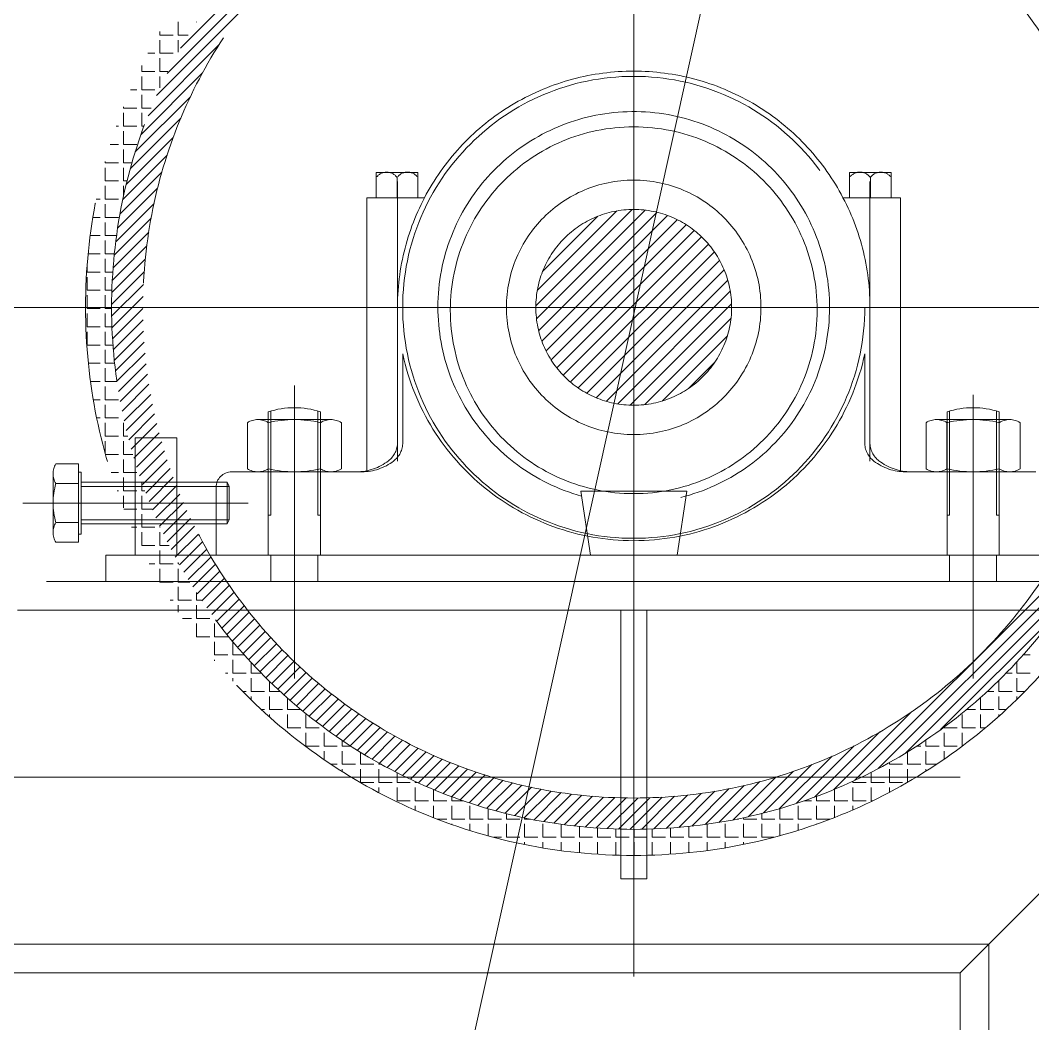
# Model space of a CAD drawing. Header units: inches. Extents: x 0 to 157513, y -28488 to 35640.
# Drawn here: x 10965.3 to 11353.1, y 19163.4 to 19547.9 of the extents above; entities that cross this region are included whole.
import ezdxf

# ---------------------------------------------------------------- set-up
doc = ezdxf.new("R2010")
doc.units = ezdxf.units.IN
doc.header["$LTSCALE"] = 400
doc.header["$MEASUREMENT"] = 0
doc.linetypes.add('PHANTOM', pattern=[2.5, 1.25, -0.25, 0.25, -0.25, 0.25, -0.25])
doc.layers.add('BF', color=8, linetype='PHANTOM')
doc.layers.add('BF STR', color=8, linetype='PHANTOM', lineweight=5)

# ---------------------------------------------------------------- blocks, each defined once
blk = doc.blocks.new('611bf4 strgaele')
at = {"layer": 'BF STR'}
for p, q in [((-268725.82, 33099.71, 10324.78), (-268572.18, 33792.7, -11065.83)), ((-268650.44, 33685.74, -169.38), (-268650.44, 33170.41, -169.38)), ((-268829.22, 33531.8, -169.38), (-268740.1, 33620.91, -169.38)), ((-268824.03, 33541.48, -169.38), (-268749.79, 33615.72, -169.38)), ((-268833.24, 33523.29, -169.38), (-268798.39, 33558.14, -169.38)), ((-268824.94, 33546.45, -169.38), (-268824.94, 33551.53, -169.38)), ((-268817.95, 33551.41, -169.38), (-268817.95, 33551.53, -169.38)), ((-268650.44, 33334.1, -169.38), (-268650.44, 33549.07, -169.38)), ((-268831.92, 33546.45, -169.38), (-268831.92, 33547.8, -169.38)), ((-268831.92, 33546.45, -169.38), (-268826.84, 33546.45, -169.38)), ((-268824.94, 33546.45, -169.38), (-268821.09, 33546.45, -169.38)), ((-268836.48, 33515.56, -169.38), (-268809.2, 33542.84, -169.38)), ((-268831.92, 33539.47, -169.38), (-268831.92, 33544.55, -169.38)), ((-268824.94, 33539.87, -169.38), (-268824.94, 33544.55, -169.38)), ((-268836.53, 33539.47, -169.38), (-268833.83, 33539.47, -169.38)), ((-268831.92, 33539.47, -169.38), (-268826.84, 33539.47, -169.38)), ((-268831.92, 33532.48, -169.38), (-268831.92, 33537.56, -169.38)), ((-268838.91, 33532.48, -169.38), (-268838.91, 33534.77, -169.38)), ((-268839.15, 33508.4, -169.38), (-268815.61, 33531.94, -169.38)), ((-268838.91, 33532.48, -169.38), (-268833.83, 33532.48, -169.38)), ((-268838.91, 33525.5, -169.38), (-268838.91, 33530.58, -169.38)), ((-268831.92, 33532.48, -169.38), (-268828.88, 33532.48, -169.38)), ((-268831.92, 33526.19, -169.38), (-268831.92, 33530.58, -169.38)), ((-268843.19, 33525.5, -169.38), (-268840.81, 33525.5, -169.38)), ((-268838.91, 33525.5, -169.38), (-268833.83, 33525.5, -169.38)), ((-268841.37, 33501.68, -169.38), (-268820.26, 33522.79, -169.38)), ((-268838.91, 33518.51, -169.38), (-268838.91, 33523.59, -169.38)), ((-268845.89, 33518.51, -169.38), (-268845.89, 33518.94, -169.38)), ((-268845.89, 33518.51, -169.38), (-268840.81, 33518.51, -169.38)), ((-268838.91, 33518.51, -169.38), (-268835.29, 33518.51, -169.38)), ((-268845.89, 33511.53, -169.38), (-268845.89, 33516.61, -169.38)), ((-268843.24, 33495.32, -169.38), (-268823.88, 33514.68, -169.38)), ((-268838.91, 33511.53, -169.38), (-268838.91, 33516.61, -169.38)), ((-268848.65, 33511.53, -169.38), (-268847.8, 33511.53, -169.38)), ((-268845.89, 33511.53, -169.38), (-268840.81, 33511.53, -169.38)), ((-268838.91, 33511.53, -169.38), (-268838.02, 33511.53, -169.38)), ((-268845.89, 33504.54, -169.38), (-268845.89, 33509.62, -169.38)), ((-268844.81, 33489.26, -169.38), (-268826.8, 33507.28, -169.38)), ((-268838.91, 33509.08, -169.38), (-268838.91, 33509.62, -169.38)), ((-268850.96, 33504.54, -169.38), (-268847.8, 33504.54, -169.38)), ((-268845.89, 33504.54, -169.38), (-268840.81, 33504.54, -169.38)), ((-268845.89, 33497.56, -169.38), (-268845.89, 33502.64, -169.38)), ((-268846.13, 33483.46, -169.38), (-268829.19, 33500.4, -169.38)), ((-268852.88, 33497.56, -169.38), (-268852.88, 33497.99, -169.38)), ((-268852.88, 33497.56, -169.38), (-268847.8, 33497.56, -169.38)), ((-268852.88, 33490.57, -169.38), (-268852.88, 33495.65, -169.38)), ((-268845.89, 33497.56, -169.38), (-268842.61, 33497.56, -169.38)), ((-268845.89, 33490.57, -169.38), (-268845.89, 33495.65, -169.38)), ((-268852.88, 33490.57, -169.38), (-268847.8, 33490.57, -169.38)), ((-268847.23, 33477.87, -169.38), (-268831.17, 33493.93, -169.38)), ((-268845.89, 33490.57, -169.38), (-268844.49, 33490.57, -169.38)), ((-268749.1, 33493.85, -169.38), (-268749.1, 33484.05, -169.38)), ((-268749.1, 33493.85, -169.38), (-268741.1, 33493.85, -169.38)), ((-268733.1, 33493.86, -169.38), (-268741.1, 33493.85, -169.38)), ((-268741.1, 33491.85, -169.38), (-268741.09, 33484.05, -169.38)), ((-268740.94, 33383.23, -169.38), (-268740.94, 33490.34, -169.38)), ((-268733.1, 33493.86, -169.38), (-268733.1, 33484.05, -169.38)), ((-268567.79, 33493.86, -169.38), (-268567.79, 33484.05, -169.38)), ((-268567.79, 33493.86, -169.38), (-268559.79, 33493.85, -169.38)), ((-268559.94, 33383.23, -169.38), (-268559.94, 33490.34, -169.38)), ((-268559.79, 33491.85, -169.38), (-268559.8, 33484.05, -169.38)), ((-268551.79, 33493.85, -169.38), (-268559.79, 33493.85, -169.38)), ((-268551.79, 33493.85, -169.38), (-268551.79, 33484.05, -169.38)), ((-268852.88, 33483.59, -169.38), (-268852.88, 33488.67, -169.38)), ((-268848.13, 33472.48, -169.38), (-268832.82, 33487.79, -169.38)), ((-268845.89, 33484.55, -169.38), (-268845.89, 33488.67, -169.38)), ((-268856.31, 33483.59, -169.38), (-268854.78, 33483.59, -169.38)), ((-268852.88, 33483.59, -169.38), (-268847.8, 33483.59, -169.38)), ((-268752.65, 33484.05, -169.38), (-268730.81, 33484.05, -169.38)), ((-268752.65, 33484.05, -169.38), (-268752.65, 33379.23, -169.38)), ((-268548.24, 33484.05, -169.38), (-268570.08, 33484.05, -169.38)), ((-268548.24, 33484.05, -169.38), (-268548.24, 33379.23, -169.38)), ((-268852.88, 33476.6, -169.38), (-268852.88, 33481.68, -169.38)), ((-268848.86, 33467.26, -169.38), (-268834.18, 33481.93, -169.38)), ((-268687.94, 33442.73, -169.38), (-268651.04, 33479.63, -169.38)), ((-268687.68, 33437.69, -169.38), (-268646, 33479.37, -169.38)), ((-268687.39, 33448.59, -169.38), (-268656.9, 33479.08, -169.38)), ((-268857.6, 33476.6, -169.38), (-268854.78, 33476.6, -169.38)), ((-268852.88, 33476.6, -169.38), (-268847.8, 33476.6, -169.38)), ((-268849.44, 33462.19, -169.38), (-268835.31, 33476.31, -169.38)), ((-268686.86, 33433.2, -169.38), (-268641.51, 33478.56, -169.38)), ((-268685.62, 33429.14, -169.38), (-268637.45, 33477.31, -169.38)), ((-268685.29, 33455.98, -169.38), (-268664.29, 33476.99, -169.38)), ((-268684.02, 33425.44, -169.38), (-268633.74, 33475.71, -169.38)), ((-268852.88, 33469.62, -169.38), (-268852.88, 33474.7, -169.38)), ((-268849.87, 33457.26, -169.38), (-268836.23, 33470.91, -169.38)), ((-268682.11, 33422.05, -169.38), (-268630.35, 33473.8, -169.38)), ((-268679.91, 33418.94, -169.38), (-268627.25, 33471.6, -169.38)), ((-268858.64, 33469.62, -169.38), (-268854.78, 33469.62, -169.38)), ((-268852.88, 33469.62, -169.38), (-268848.55, 33469.62, -169.38)), ((-268852.88, 33462.63, -169.38), (-268852.88, 33467.71, -169.38)), ((-268677.44, 33416.11, -169.38), (-268624.42, 33469.13, -169.38)), ((-268850.18, 33452.47, -169.38), (-268836.96, 33465.68, -169.38)), ((-268674.7, 33413.54, -169.38), (-268621.85, 33466.4, -169.38)), ((-268671.7, 33411.24, -169.38), (-268619.55, 33463.39, -169.38)), ((-268859.44, 33462.63, -169.38), (-268854.78, 33462.63, -169.38)), ((-268852.88, 33462.63, -169.38), (-268849.39, 33462.63, -169.38)), ((-268852.88, 33455.65, -169.38), (-268852.88, 33460.73, -169.38)), ((-268850.36, 33447.79, -169.38), (-268837.53, 33460.62, -169.38)), ((-268668.41, 33409.22, -169.38), (-268617.53, 33460.11, -169.38)), ((-268859.86, 33455.65, -169.38), (-268859.86, 33457.73, -169.38)), ((-268859.86, 33455.65, -169.38), (-268854.78, 33455.65, -169.38)), ((-268852.88, 33455.65, -169.38), (-268849.99, 33455.65, -169.38)), ((-268850.44, 33443.22, -169.38), (-268837.95, 33455.71, -169.38)), ((-268664.83, 33407.51, -169.38), (-268615.81, 33456.52, -169.38)), ((-268859.86, 33448.66, -169.38), (-268859.86, 33453.74, -169.38)), ((-268852.88, 33448.66, -169.38), (-268852.88, 33453.74, -169.38)), ((-268660.91, 33406.13, -169.38), (-268614.43, 33452.6, -169.38)), ((-268859.86, 33448.66, -169.38), (-268854.78, 33448.66, -169.38)), ((-268852.88, 33448.66, -169.38), (-268850.34, 33448.66, -169.38)), ((-268850.42, 33438.76, -169.38), (-268838.24, 33450.94, -169.38)), ((-268656.59, 33405.14, -169.38), (-268613.45, 33448.28, -169.38)), ((-268859.86, 33441.68, -169.38), (-268859.86, 33446.76, -169.38)), ((-268852.88, 33441.68, -169.38), (-268852.88, 33446.76, -169.38)), ((-268850.29, 33434.39, -169.38), (-268838.4, 33446.29, -169.38)), ((-268395.25, 33442.14, -169.38), (-268920.75, 33442.14, -169.38)), ((-268859.86, 33441.68, -169.38), (-268854.78, 33441.68, -169.38)), ((-268852.88, 33441.68, -169.38), (-268850.44, 33441.68, -169.38)), ((-268850.08, 33430.11, -169.38), (-268838.44, 33441.75, -169.38)), ((-268780.92, 33442.14, -169.38), (-268519.97, 33442.14, -169.38)), ((-268651.76, 33404.66, -169.38), (-268612.97, 33443.46, -169.38)), ((-268859.86, 33434.69, -169.38), (-268859.86, 33439.77, -169.38)), ((-268852.88, 33434.69, -169.38), (-268852.88, 33439.77, -169.38)), ((-268849.79, 33425.92, -169.38), (-268838.38, 33437.32, -169.38)), ((-268646.25, 33404.87, -169.38), (-268613.18, 33437.94, -169.38)), ((-268859.86, 33434.69, -169.38), (-268854.78, 33434.69, -169.38)), ((-268859.86, 33427.71, -169.38), (-268859.86, 33432.79, -169.38)), ((-268852.88, 33434.69, -169.38), (-268850.31, 33434.69, -169.38)), ((-268852.88, 33427.71, -169.38), (-268852.88, 33432.79, -169.38)), ((-268849.41, 33421.81, -169.38), (-268838.22, 33432.99, -169.38)), ((-268848.95, 33417.77, -169.38), (-268837.97, 33428.76, -169.38)), ((-268639.57, 33406.25, -169.38), (-268614.56, 33431.26, -169.38)), ((-268859.86, 33427.71, -169.38), (-268854.78, 33427.71, -169.38)), ((-268852.88, 33427.71, -169.38), (-268849.92, 33427.71, -169.38)), ((-268852.88, 33420.72, -169.38), (-268852.88, 33425.8, -169.38)), ((-268848.43, 33413.81, -169.38), (-268837.63, 33424.61, -169.38)), ((-268740.94, 33427.97, -169.38), (-268740.91, 33390.46, -169.38)), ((-268559.94, 33427.97, -169.38), (-268559.97, 33390.46, -169.38)), ((-268859.35, 33420.72, -169.38), (-268854.78, 33420.72, -169.38)), ((-268852.88, 33420.72, -169.38), (-268849.29, 33420.72, -169.38)), ((-268847.83, 33409.91, -169.38), (-268837.2, 33420.54, -169.38)), ((-268738.94, 33424.3, -169.38), (-268738.91, 33390.4, -169.38)), ((-268629.45, 33411.06, -169.38), (-268619.37, 33421.14, -169.38)), ((-268561.95, 33424.3, -169.38), (-268561.97, 33390.4, -169.38)), ((-268852.88, 33413.74, -169.38), (-268852.88, 33418.82, -169.38)), ((-268858.52, 33413.74, -169.38), (-268854.78, 33413.74, -169.38)), ((-268852.88, 33413.74, -169.38), (-268848.42, 33413.74, -169.38)), ((-268847.17, 33406.09, -169.38), (-268836.7, 33416.56, -169.38)), ((-268852.88, 33406.75, -169.38), (-268852.88, 33411.83, -169.38)), ((-268846.44, 33402.32, -169.38), (-268836.12, 33412.65, -169.38)), ((-268780.44, 33330.75, -169.38), (-268780.44, 33412.23, -169.38)), ((-268857.44, 33406.75, -169.38), (-268854.78, 33406.75, -169.38)), ((-268852.88, 33406.75, -169.38), (-268847.8, 33406.75, -169.38)), ((-268845.65, 33398.62, -169.38), (-268835.47, 33408.81, -169.38)), ((-268844.81, 33394.98, -169.38), (-268834.75, 33405.04, -169.38)), ((-268520.44, 33330.75, -169.38), (-268520.44, 33408.67, -169.38)), ((-268852.88, 33399.77, -169.38), (-268852.88, 33404.85, -169.38)), ((-268843.9, 33391.39, -169.38), (-268833.96, 33401.33, -169.38)), ((-268790.44, 33402.13, -169.38), (-268790.44, 33347.13, -169.38)), ((-268789.44, 33402.51, -169.38), (-268789.44, 33362.57, -169.38)), ((-268771.44, 33402.51, -169.38), (-268771.44, 33362.57, -169.38)), ((-268770.44, 33402.13, -169.38), (-268770.44, 33347.13, -169.38)), ((-268530.44, 33402.13, -169.38), (-268530.44, 33347.13, -169.38)), ((-268529.44, 33402.51, -169.38), (-268529.44, 33362.57, -169.38)), ((-268511.44, 33402.51, -169.38), (-268511.44, 33362.57, -169.38)), ((-268510.44, 33402.13, -169.38), (-268510.44, 33347.13, -169.38)), ((-268856.13, 33399.77, -169.38), (-268854.78, 33399.77, -169.38)), ((-268852.88, 33399.77, -169.38), (-268847.8, 33399.77, -169.38)), ((-268852.88, 33392.78, -169.38), (-268852.88, 33397.86, -169.38)), ((-268845.89, 33392.78, -169.38), (-268845.89, 33397.86, -169.38)), ((-268842.94, 33387.86, -169.38), (-268833.11, 33397.69, -169.38)), ((-268798.45, 33380.31, -169.38), (-268798.45, 33397.95, -169.38)), ((-268794.44, 33399.13, -169.38), (-268766.45, 33399.13, -169.38)), ((-268790.45, 33380.31, -169.38), (-268790.45, 33397.95, -169.38)), ((-268770.44, 33380.31, -169.38), (-268770.44, 33397.95, -169.38)), ((-268762.44, 33380.31, -169.38), (-268762.44, 33397.95, -169.38)), ((-268538.45, 33380.31, -169.38), (-268538.45, 33397.95, -169.38)), ((-268534.44, 33399.13, -169.38), (-268506.45, 33399.13, -169.38)), ((-268530.45, 33380.31, -169.38), (-268530.45, 33397.95, -169.38)), ((-268510.44, 33380.31, -169.38), (-268510.44, 33397.95, -169.38)), ((-268502.44, 33380.31, -169.38), (-268502.44, 33397.95, -169.38)), ((-268841.93, 33384.39, -169.38), (-268832.21, 33394.11, -169.38)), ((-268852.88, 33392.78, -169.38), (-268847.8, 33392.78, -169.38)), ((-268852.88, 33386.28, -169.38), (-268852.88, 33390.88, -169.38)), ((-268845.89, 33392.78, -169.38), (-268844.26, 33392.78, -169.38)), ((-268845.89, 33385.8, -169.38), (-268845.89, 33390.88, -169.38)), ((-268825.44, 33392.15, -169.38), (-268841.44, 33392.15, -169.38)), ((-268841.44, 33392.15, -169.38), (-268841.44, 33347.15, -169.38)), ((-268840.86, 33380.96, -169.38), (-268831.24, 33390.59, -169.38)), ((-268825.44, 33347.15, -169.38), (-268825.44, 33392.15, -169.38)), ((-268852.75, 33385.8, -169.38), (-268847.8, 33385.8, -169.38)), ((-268845.89, 33385.8, -169.38), (-268842.34, 33385.8, -169.38)), ((-268839.74, 33377.59, -169.38), (-268830.21, 33387.12, -169.38)), ((-268863.09, 33382.15, -169.38), (-268871.77, 33382.15, -169.38)), ((-268863.09, 33382.15, -169.38), (-268871.77, 33382.15, -169.38)), ((-268863.09, 33379, -169.38), (-268863.09, 33382.15, -169.38)), ((-268863.09, 33352.14, -169.38), (-268863.09, 33382.15, -169.38)), ((-268863.09, 33379, -169.38), (-268863.09, 33382.15, -169.38)), ((-268845.89, 33378.81, -169.38), (-268845.89, 33383.89, -169.38)), ((-268838.58, 33374.27, -169.38), (-268829.13, 33383.71, -169.38)), ((-268872.88, 33355.9, -169.38), (-268872.88, 33378.4, -169.38)), ((-268872.88, 33355.9, -169.38), (-268872.88, 33378.4, -169.38)), ((-268862.11, 33379, -169.38), (-268863.09, 33379, -169.38)), ((-268862.11, 33379, -169.38), (-268863.09, 33379, -169.38)), ((-268862.11, 33355.29, -169.38), (-268862.11, 33379, -169.38)), ((-268862.11, 33355.29, -169.38), (-268862.11, 33379, -169.38)), ((-268850.67, 33378.81, -169.38), (-268847.8, 33378.81, -169.38)), ((-268845.89, 33378.81, -169.38), (-268840.81, 33378.81, -169.38)), ((-268837.36, 33370.99, -169.38), (-268828, 33380.35, -169.38)), ((-268804.44, 33379.13, -169.38), (-268753.64, 33379.13, -169.38)), ((-268794.44, 33379.13, -169.38), (-268766.45, 33379.13, -169.38)), ((-268790.44, 33347.13, -169.38), (-268790.44, 33379.13, -169.38)), ((-268790.44, 33347.13, -169.38), (-268790.44, 33379.13, -169.38)), ((-268790.44, 33347.13, -169.38), (-268790.44, 33379.13, -169.38)), ((-268770.44, 33347.13, -169.38), (-268770.44, 33379.13, -169.38)), ((-268770.44, 33347.13, -169.38), (-268770.44, 33379.13, -169.38)), ((-268496.44, 33379.13, -169.38), (-268547.25, 33379.13, -169.38)), ((-268534.44, 33379.13, -169.38), (-268506.45, 33379.13, -169.38)), ((-268530.44, 33347.13, -169.38), (-268530.44, 33379.13, -169.38)), ((-268530.44, 33347.13, -169.38), (-268530.44, 33379.13, -169.38)), ((-268530.44, 33347.13, -169.38), (-268530.44, 33379.13, -169.38)), ((-268510.44, 33347.13, -169.38), (-268510.44, 33379.13, -169.38)), ((-268510.44, 33347.13, -169.38), (-268510.44, 33379.13, -169.38)), ((-268863.09, 33374.65, -169.38), (-268871.77, 33374.65, -169.38)), ((-268863.09, 33374.65, -169.38), (-268871.77, 33374.65, -169.38)), ((-268846.78, 33375.15, -169.38), (-268862.11, 33375.15, -169.38)), ((-268862.11, 33375.15, -169.38), (-268862.11, 33359.15, -169.38)), ((-268862.11, 33375.15, -169.38), (-268862.11, 33359.15, -169.38)), ((-268846.78, 33375.15, -169.38), (-268825.44, 33375.15, -169.38)), ((-268845.89, 33371.83, -169.38), (-268845.89, 33376.91, -169.38)), ((-268838.91, 33371.83, -169.38), (-268838.91, 33375.2, -169.38)), ((-268836.1, 33367.76, -169.38), (-268826.82, 33377.05, -169.38)), ((-268806.24, 33375.15, -169.38), (-268825.44, 33375.15, -169.38)), ((-268806.24, 33375.15, -169.38), (-268806.24, 33359.15, -169.38)), ((-268805.44, 33373.55, -169.38), (-268806.24, 33375.15, -169.38)), ((-268805.44, 33373.55, -169.38), (-268862.11, 33373.55, -169.38)), ((-268848.32, 33371.83, -169.38), (-268847.8, 33371.83, -169.38)), ((-268845.89, 33371.83, -169.38), (-268840.81, 33371.83, -169.38)), ((-268838.91, 33371.83, -169.38), (-268837.68, 33371.83, -169.38)), ((-268834.79, 33364.58, -169.38), (-268825.58, 33373.79, -169.38)), ((-268833.44, 33361.44, -169.38), (-268824.3, 33370.59, -169.38)), ((-268810.44, 33347.13, -169.38), (-268810.44, 33373.13, -169.38)), ((-268805.44, 33373.55, -169.38), (-268805.44, 33360.75, -169.38)), ((-268670.73, 33371.7, -169.38), (-268630.16, 33371.7, -169.38)), ((-268670.73, 33371.7, -169.38), (-268667.05, 33347.13, -169.38)), ((-268630.16, 33371.7, -169.38), (-268633.84, 33347.13, -169.38)), ((-268798.19, 33367.15, -169.38), (-268884.5, 33367.15, -169.38)), ((-268798.19, 33367.15, -169.38), (-268884.5, 33367.15, -169.38)), ((-268825.44, 33367.15, -169.38), (-268877.44, 33367.15, -169.38)), ((-268805.44, 33367.15, -169.38), (-268871.34, 33367.15, -169.38)), ((-268805.44, 33367.15, -169.38), (-268862.11, 33367.15, -169.38)), ((-268818.78, 33367.15, -169.38), (-268860.11, 33367.15, -169.38)), ((-268845.89, 33365.33, -169.38), (-268845.89, 33369.92, -169.38)), ((-268838.91, 33364.84, -169.38), (-268838.91, 33369.92, -169.38)), ((-268832.05, 33358.35, -169.38), (-268822.96, 33367.43, -169.38)), ((-268845.7, 33364.84, -169.38), (-268840.81, 33364.84, -169.38)), ((-268838.91, 33364.84, -169.38), (-268834.9, 33364.84, -169.38)), ((-268838.91, 33357.86, -169.38), (-268838.91, 33362.94, -169.38)), ((-268830.61, 33355.3, -169.38), (-268821.58, 33364.32, -169.38)), ((-268789.44, 33362.57, -169.38), (-268790.44, 33362.57, -169.38)), ((-268780.44, 33364.36, -169.38), (-268780.44, 33299.93, -169.38)), ((-268771.44, 33362.57, -169.38), (-268770.44, 33362.57, -169.38)), ((-268529.44, 33362.57, -169.38), (-268530.44, 33362.57, -169.38)), ((-268520.44, 33364.36, -169.38), (-268520.44, 33299.93, -169.38)), ((-268511.44, 33362.57, -169.38), (-268510.44, 33362.57, -169.38)), ((-268863.09, 33359.65, -169.38), (-268871.77, 33359.65, -169.38)), ((-268863.09, 33359.65, -169.38), (-268871.77, 33359.65, -169.38)), ((-268805.44, 33360.75, -169.38), (-268862.11, 33360.75, -169.38)), ((-268846.78, 33359.15, -169.38), (-268862.11, 33359.15, -169.38)), ((-268846.78, 33359.15, -169.38), (-268825.44, 33359.15, -169.38)), ((-268829.13, 33352.29, -169.38), (-268820.16, 33361.26, -169.38)), ((-268806.24, 33359.15, -169.38), (-268825.44, 33359.15, -169.38)), ((-268805.44, 33360.75, -169.38), (-268806.24, 33359.15, -169.38)), ((-268862.11, 33355.29, -169.38), (-268863.09, 33355.29, -169.38)), ((-268863.09, 33355.29, -169.38), (-268863.09, 33352.14, -169.38)), ((-268862.11, 33355.29, -169.38), (-268863.09, 33355.29, -169.38)), ((-268842.79, 33357.86, -169.38), (-268840.81, 33357.86, -169.38)), ((-268838.91, 33357.86, -169.38), (-268833.83, 33357.86, -169.38)), ((-268838.91, 33350.87, -169.38), (-268838.91, 33355.95, -169.38)), ((-268831.92, 33357.86, -169.38), (-268831.92, 33358.08, -169.38)), ((-268831.92, 33357.86, -169.38), (-268831.82, 33357.86, -169.38)), ((-268831.92, 33350.87, -169.38), (-268831.92, 33355.95, -169.38)), ((-268827.6, 33349.32, -169.38), (-268818.68, 33358.24, -169.38)), ((-268826.04, 33346.39, -169.38), (-268817.17, 33355.26, -169.38)), ((-268650.44, 33356.13, -169.38), (-268650.44, 33253.13, -169.38)), ((-268565.73, 33260.97, -169.38), (-268469.27, 33357.42, -169.38)), ((-268863.09, 33352.14, -169.38), (-268871.77, 33352.14, -169.38)), ((-268838.91, 33350.87, -169.38), (-268833.83, 33350.87, -169.38)), ((-268831.92, 33350.87, -169.38), (-268828.41, 33350.87, -169.38)), ((-268824.43, 33343.51, -169.38), (-268815.61, 33352.33, -169.38)), ((-268852.69, 33337.13, -169.38), (-268852.69, 33347.13, -169.38)), ((-268852.69, 33347.13, -169.38), (-268448.19, 33347.13, -169.38)), ((-268831.92, 33343.89, -169.38), (-268831.92, 33348.97, -169.38)), ((-268822.79, 33340.66, -169.38), (-268814.01, 33349.45, -169.38)), ((-268810.44, 33347.13, -169.38), (-268490.44, 33347.13, -169.38)), ((-268789.44, 33347.14, -169.38), (-268789.44, 33337.14, -169.38)), ((-268771.44, 33347.14, -169.38), (-268771.44, 33337.14, -169.38)), ((-268556.77, 33265.43, -169.38), (-268473.74, 33348.47, -169.38)), ((-268529.44, 33347.14, -169.38), (-268529.44, 33337.14, -169.38)), ((-268511.44, 33347.14, -169.38), (-268511.44, 33337.14, -169.38)), ((-268836.04, 33343.89, -169.38), (-268833.83, 33343.89, -169.38)), ((-268831.92, 33343.89, -169.38), (-268826.84, 33343.89, -169.38)), ((-268824.94, 33343.89, -169.38), (-268824.94, 33344.41, -169.38)), ((-268824.94, 33343.89, -169.38), (-268824.65, 33343.89, -169.38)), ((-268821.11, 33337.86, -169.38), (-268812.36, 33346.6, -169.38)), ((-268819.38, 33335.09, -169.38), (-268810.67, 33343.8, -169.38)), ((-268831.92, 33336.9, -169.38), (-268831.92, 33341.98, -169.38)), ((-268824.94, 33336.9, -169.38), (-268824.94, 33341.98, -169.38)), ((-268817.62, 33332.36, -169.38), (-268808.95, 33341.04, -169.38)), ((-268375.44, 33337.13, -169.38), (-269025.19, 33337.13, -169.38)), ((-268448.19, 33337.13, -169.38), (-268852.69, 33337.13, -169.38)), ((-268831.92, 33336.9, -169.38), (-268826.84, 33336.9, -169.38)), ((-268824.94, 33336.9, -169.38), (-268820.52, 33336.9, -169.38)), ((-268815.82, 33329.67, -169.38), (-268807.18, 33338.32, -169.38)), ((-268813.99, 33327.01, -169.38), (-268805.37, 33335.63, -169.38)), ((-268546.35, 33271.36, -169.38), (-268479.67, 33338.04, -169.38)), ((-268525.44, 33187.13, -169.38), (-268375.44, 33337.13, -169.38)), ((-268824.94, 33329.92, -169.38), (-268824.94, 33335, -169.38)), ((-268817.95, 33329.92, -169.38), (-268817.95, 33332.87, -169.38)), ((-268812.11, 33324.4, -169.38), (-268803.52, 33332.99, -169.38)), ((-268827.95, 33329.92, -169.38), (-268826.84, 33329.92, -169.38)), ((-268824.94, 33329.92, -169.38), (-268819.86, 33329.92, -169.38)), ((-268824.94, 33325.3, -169.38), (-268824.94, 33328.01, -169.38)), ((-268817.95, 33329.92, -169.38), (-268815.99, 33329.92, -169.38)), ((-268817.95, 33322.93, -169.38), (-268817.95, 33328.01, -169.38)), ((-268810.2, 33321.82, -169.38), (-268801.63, 33330.39, -169.38)), ((-268808.26, 33319.27, -169.38), (-268799.7, 33327.83, -169.38)), ((-268386.44, 33326.13, -169.38), (-269025.19, 33326.13, -169.38)), ((-268806.27, 33316.77, -169.38), (-268797.73, 33325.31, -169.38)), ((-268645.38, 33326.13, -169.38), (-268655.38, 33326.13, -169.38)), ((-268655.38, 33326.13, -169.38), (-268655.38, 33223.13, -169.38)), ((-268645.38, 33223.13, -169.38), (-268645.38, 33326.13, -169.38)), ((-268532.89, 33280.33, -169.38), (-268488.64, 33324.58, -169.38)), ((-268823.33, 33322.93, -169.38), (-268819.86, 33322.93, -169.38)), ((-268817.95, 33322.93, -169.38), (-268812.87, 33322.93, -169.38)), ((-268817.95, 33315.95, -169.38), (-268817.95, 33321.03, -169.38)), ((-268810.97, 33315.95, -169.38), (-268810.97, 33321.03, -169.38)), ((-268804.25, 33314.3, -169.38), (-268795.73, 33322.82, -169.38)), ((-268802.2, 33311.86, -169.38), (-268793.69, 33320.38, -169.38)), ((-268817.95, 33315.95, -169.38), (-268812.87, 33315.95, -169.38)), ((-268810.97, 33315.95, -169.38), (-268805.89, 33315.95, -169.38)), ((-268800.1, 33309.47, -169.38), (-268791.6, 33317.97, -169.38)), ((-268810.97, 33308.96, -169.38), (-268810.97, 33314.04, -169.38)), ((-268803.98, 33308.96, -169.38), (-268803.98, 33313.98, -169.38)), ((-268797.98, 33307.1, -169.38), (-268789.48, 33315.6, -169.38)), ((-268795.81, 33304.78, -169.38), (-268787.32, 33313.27, -169.38)), ((-268810.97, 33308.96, -169.38), (-268805.89, 33308.96, -169.38)), ((-268803.98, 33308.96, -169.38), (-268799.66, 33308.96, -169.38)), ((-268793.61, 33302.49, -169.38), (-268785.13, 33310.97, -169.38)), ((-268791.38, 33300.23, -169.38), (-268782.89, 33308.72, -169.38)), ((-268501.23, 33308.96, -169.38), (-268498.55, 33308.96, -169.38)), ((-268810.97, 33306.74, -169.38), (-268810.97, 33307.06, -169.38)), ((-268803.98, 33301.98, -169.38), (-268803.98, 33307.06, -169.38)), ((-268797, 33301.98, -169.38), (-268797, 33306.04, -169.38)), ((-268789.11, 33298.01, -169.38), (-268780.62, 33306.5, -169.38)), ((-268786.8, 33295.83, -169.38), (-268778.31, 33304.32, -169.38)), ((-268503.63, 33301.98, -169.38), (-268503.63, 33306.32, -169.38)), ((-268806.83, 33301.98, -169.38), (-268805.89, 33301.98, -169.38)), ((-268803.98, 33301.98, -169.38), (-268798.9, 33301.98, -169.38)), ((-268797, 33301.98, -169.38), (-268793.12, 33301.98, -169.38)), ((-268784.46, 33293.68, -169.38), (-268775.96, 33302.18, -169.38)), ((-268507.77, 33301.98, -169.38), (-268505.53, 33301.98, -169.38)), ((-268503.63, 33301.98, -169.38), (-268498.55, 33301.98, -169.38)), ((-268803.98, 33298.87, -169.38), (-268803.98, 33300.07, -169.38)), ((-268797, 33294.99, -169.38), (-268797, 33300.07, -169.38)), ((-268790.01, 33294.99, -169.38), (-268790.01, 33298.89, -169.38)), ((-268782.08, 33291.57, -169.38), (-268773.58, 33300.07, -169.38)), ((-268779.67, 33289.49, -169.38), (-268771.15, 33298.01, -169.38)), ((-268510.61, 33294.99, -169.38), (-268510.61, 33299.14, -169.38)), ((-268503.63, 33294.99, -169.38), (-268503.63, 33300.07, -169.38)), ((-268800.27, 33294.99, -169.38), (-268798.9, 33294.99, -169.38)), ((-268797, 33294.99, -169.38), (-268791.92, 33294.99, -169.38)), ((-268797, 33291.73, -169.38), (-268797, 33293.09, -169.38)), ((-268790.01, 33294.99, -169.38), (-268785.9, 33294.99, -169.38)), ((-268790.01, 33288.01, -169.38), (-268790.01, 33293.09, -169.38)), ((-268777.22, 33287.45, -169.38), (-268768.69, 33295.98, -169.38)), ((-268774.73, 33285.45, -169.38), (-268766.19, 33293.99, -169.38)), ((-268517.6, 33288.01, -169.38), (-268517.6, 33292.63, -169.38)), ((-268514.99, 33294.99, -169.38), (-268512.52, 33294.99, -169.38)), ((-268510.61, 33294.99, -169.38), (-268505.53, 33294.99, -169.38)), ((-268510.61, 33288.01, -169.38), (-268510.61, 33293.09, -169.38)), ((-268503.63, 33294.99, -169.38), (-268500.62, 33294.99, -169.38)), ((-268503.63, 33291.99, -169.38), (-268503.63, 33293.09, -169.38)), ((-268783.03, 33288.01, -169.38), (-268783.03, 33292.4, -169.38)), ((-268772.21, 33283.48, -169.38), (-268763.65, 33292.04, -169.38)), ((-268769.65, 33281.55, -169.38), (-268761.07, 33290.13, -169.38)), ((-268793.08, 33288.01, -169.38), (-268791.92, 33288.01, -169.38)), ((-268790.01, 33288.01, -169.38), (-268784.93, 33288.01, -169.38)), ((-268790.01, 33285.23, -169.38), (-268790.01, 33286.1, -169.38)), ((-268783.03, 33288.01, -169.38), (-268777.95, 33288.01, -169.38)), ((-268783.03, 33281.02, -169.38), (-268783.03, 33286.1, -169.38)), ((-268776.04, 33281.02, -169.38), (-268776.04, 33286.1, -169.38)), ((-268767.06, 33279.65, -169.38), (-268758.45, 33288.26, -169.38)), ((-268764.42, 33277.79, -169.38), (-268755.79, 33286.43, -169.38)), ((-268573.76, 33257.42, -169.38), (-268544.03, 33287.15, -169.38)), ((-268524.58, 33281.02, -169.38), (-268524.58, 33286.1, -169.38)), ((-268522.99, 33288.01, -169.38), (-268519.5, 33288.01, -169.38)), ((-268517.6, 33288.01, -169.38), (-268512.52, 33288.01, -169.38)), ((-268517.6, 33281.02, -169.38), (-268517.6, 33286.1, -169.38)), ((-268510.61, 33288.01, -169.38), (-268507.81, 33288.01, -169.38)), ((-268510.61, 33285.46, -169.38), (-268510.61, 33286.1, -169.38)), ((-268785.14, 33281.02, -169.38), (-268784.93, 33281.02, -169.38)), ((-268783.03, 33281.02, -169.38), (-268777.95, 33281.02, -169.38)), ((-268776.04, 33281.02, -169.38), (-268770.96, 33281.02, -169.38)), ((-268769.06, 33281.02, -169.38), (-268769.06, 33281.11, -169.38)), ((-268769.06, 33281.02, -169.38), (-268768.94, 33281.02, -169.38)), ((-268761.75, 33275.97, -169.38), (-268753.09, 33284.63, -169.38)), ((-268759.05, 33274.19, -169.38), (-268750.36, 33282.88, -169.38)), ((-268756.3, 33272.45, -169.38), (-268747.58, 33281.17, -169.38)), ((-268531.57, 33281.02, -169.38), (-268531.57, 33281.3, -169.38)), ((-268531.57, 33281.02, -169.38), (-268526.49, 33281.02, -169.38)), ((-268524.58, 33281.02, -169.38), (-268519.5, 33281.02, -169.38)), ((-268517.6, 33281.02, -169.38), (-268515.75, 33281.02, -169.38)), ((-268776.04, 33274.04, -169.38), (-268776.04, 33279.12, -169.38)), ((-268769.06, 33274.04, -169.38), (-268769.06, 33279.12, -169.38)), ((-268753.52, 33270.74, -169.38), (-268744.75, 33279.5, -169.38)), ((-268750.69, 33269.08, -169.38), (-268741.89, 33277.88, -169.38)), ((-268581.15, 33254.53, -169.38), (-268556.22, 33279.46, -169.38)), ((-268531.57, 33274.04, -169.38), (-268531.57, 33279.12, -169.38)), ((-268524.58, 33274.04, -169.38), (-268524.58, 33279.12, -169.38)), ((-268776.04, 33274.04, -169.38), (-268770.96, 33274.04, -169.38)), ((-268769.06, 33274.04, -169.38), (-268763.98, 33274.04, -169.38)), ((-268762.07, 33274.04, -169.38), (-268762.07, 33276.19, -169.38)), ((-268762.07, 33274.04, -169.38), (-268758.81, 33274.04, -169.38)), ((-268747.83, 33267.45, -169.38), (-268738.99, 33276.29, -169.38)), ((-268744.93, 33265.86, -169.38), (-268736.04, 33274.75, -169.38)), ((-268741.98, 33264.31, -169.38), (-268733.04, 33273.25, -169.38)), ((-268588.04, 33252.12, -169.38), (-268565.99, 33274.18, -169.38)), ((-268542.08, 33274.04, -169.38), (-268540.46, 33274.04, -169.38)), ((-268538.55, 33274.04, -169.38), (-268538.55, 33276.36, -169.38)), ((-268538.55, 33274.04, -169.38), (-268533.47, 33274.04, -169.38)), ((-268531.57, 33274.04, -169.38), (-268526.49, 33274.04, -169.38)), ((-268524.58, 33274.04, -169.38), (-268524.58, 33274.04, -169.38)), ((-268769.06, 33268.84, -169.38), (-268769.06, 33272.13, -169.38)), ((-268762.07, 33267.05, -169.38), (-268762.07, 33272.13, -169.38)), ((-268755.09, 33267.05, -169.38), (-268755.09, 33271.7, -169.38)), ((-268739, 33262.81, -169.38), (-268730.01, 33271.8, -169.38)), ((-268735.97, 33261.35, -169.38), (-268726.92, 33270.4, -169.38)), ((-268594.55, 33250.11, -169.38), (-268574.49, 33270.16, -169.38)), ((-268545.54, 33267.05, -169.38), (-268545.54, 33271.86, -169.38)), ((-268538.55, 33267.05, -169.38), (-268538.55, 33272.13, -169.38)), ((-268531.57, 33269.02, -169.38), (-268531.57, 33272.13, -169.38)), ((-268766.4, 33267.05, -169.38), (-268763.98, 33267.05, -169.38)), ((-268762.07, 33267.05, -169.38), (-268756.99, 33267.05, -169.38)), ((-268755.09, 33267.05, -169.38), (-268750.01, 33267.05, -169.38)), ((-268748.1, 33267.05, -169.38), (-268748.1, 33267.6, -169.38)), ((-268748.1, 33267.05, -169.38), (-268747.11, 33267.05, -169.38)), ((-268732.9, 33259.93, -169.38), (-268723.79, 33269.04, -169.38)), ((-268729.79, 33258.55, -169.38), (-268720.61, 33267.72, -169.38)), ((-268726.63, 33257.22, -169.38), (-268717.39, 33266.46, -169.38)), ((-268600.73, 33248.41, -169.38), (-268582.17, 33266.97, -169.38)), ((-268552.52, 33267.05, -169.38), (-268552.52, 33267.75, -169.38)), ((-268552.52, 33267.05, -169.38), (-268547.44, 33267.05, -169.38)), ((-268545.54, 33267.05, -169.38), (-268540.46, 33267.05, -169.38)), ((-268538.55, 33267.05, -169.38), (-268534.49, 33267.05, -169.38)), ((-269025.44, 33262.13, -169.38), (-268450.44, 33262.13, -169.38)), ((-268762.07, 33264.26, -169.38), (-268762.07, 33265.15, -169.38)), ((-268755.09, 33260.07, -169.38), (-268755.09, 33265.15, -169.38)), ((-268748.1, 33260.07, -169.38), (-268748.1, 33265.15, -169.38)), ((-268741.12, 33260.07, -169.38), (-268741.12, 33263.87, -169.38)), ((-268723.43, 33255.93, -169.38), (-268714.11, 33265.25, -169.38)), ((-268720.18, 33254.69, -169.38), (-268710.78, 33264.08, -169.38)), ((-268716.88, 33253.49, -169.38), (-268707.4, 33262.97, -169.38)), ((-268713.54, 33252.35, -169.38), (-268703.97, 33261.92, -169.38)), ((-268612.32, 33245.8, -169.38), (-268595.9, 33262.22, -169.38)), ((-268606.64, 33246.99, -169.38), (-268589.26, 33264.37, -169.38)), ((-268559.51, 33260.07, -169.38), (-268559.51, 33264.01, -169.38)), ((-268552.52, 33260.07, -169.38), (-268552.52, 33265.15, -169.38)), ((-268545.54, 33260.22, -169.38), (-268545.54, 33265.15, -169.38)), ((-268538.55, 33264.43, -169.38), (-268538.55, 33265.15, -169.38)), ((-268755.09, 33260.07, -169.38), (-268750.01, 33260.07, -169.38)), ((-268748.1, 33260.07, -169.38), (-268743.02, 33260.07, -169.38)), ((-268748.1, 33256.23, -169.38), (-268748.1, 33258.16, -169.38)), ((-268741.12, 33260.07, -169.38), (-268736.04, 33260.07, -169.38)), ((-268741.12, 33253.08, -169.38), (-268741.12, 33258.16, -169.38)), ((-268734.13, 33260.07, -169.38), (-268734.13, 33260.49, -169.38)), ((-268734.13, 33260.07, -169.38), (-268733.21, 33260.07, -169.38)), ((-268734.13, 33253.08, -169.38), (-268734.13, 33258.16, -169.38)), ((-268710.14, 33251.25, -169.38), (-268700.48, 33260.92, -169.38)), ((-268706.7, 33250.21, -169.38), (-268696.93, 33259.98, -169.38)), ((-268703.2, 33249.22, -169.38), (-268693.32, 33259.09, -169.38)), ((-268699.64, 33248.28, -169.38), (-268689.65, 33258.27, -169.38)), ((-268628.22, 33243.38, -169.38), (-268613.86, 33257.73, -169.38)), ((-268623.09, 33244.02, -169.38), (-268608.15, 33258.96, -169.38)), ((-268617.79, 33244.82, -169.38), (-268602.17, 33260.44, -169.38)), ((-268566.49, 33260.07, -169.38), (-268566.49, 33260.61, -169.38)), ((-268566.49, 33260.07, -169.38), (-268561.41, 33260.07, -169.38)), ((-268566.49, 33253.08, -169.38), (-268566.49, 33258.16, -169.38)), ((-268559.51, 33260.07, -169.38), (-268554.43, 33260.07, -169.38)), ((-268559.51, 33253.08, -169.38), (-268559.51, 33258.16, -169.38)), ((-268552.52, 33260.07, -169.38), (-268547.44, 33260.07, -169.38)), ((-268552.52, 33256.36, -169.38), (-268552.52, 33258.16, -169.38)), ((-268727.15, 33253.08, -169.38), (-268727.15, 33257.43, -169.38)), ((-268720.16, 33253.08, -169.38), (-268720.16, 33254.68, -169.38)), ((-268696.03, 33247.4, -169.38), (-268685.92, 33257.51, -169.38)), ((-268692.37, 33246.58, -169.38), (-268682.12, 33256.82, -169.38)), ((-268688.64, 33245.82, -169.38), (-268678.25, 33256.2, -169.38)), ((-268684.85, 33245.12, -169.38), (-268674.31, 33255.66, -169.38)), ((-268680.99, 33244.48, -169.38), (-268670.29, 33255.19, -169.38)), ((-268677.07, 33243.92, -169.38), (-268666.19, 33254.8, -169.38)), ((-268673.07, 33243.42, -169.38), (-268662, 33254.49, -169.38)), ((-268669, 33243, -169.38), (-268657.73, 33254.28, -169.38)), ((-268664.86, 33242.66, -169.38), (-268653.36, 33254.16, -169.38)), ((-268660.63, 33242.4, -169.38), (-268648.88, 33254.14, -169.38)), ((-268656.31, 33242.22, -169.38), (-268644.3, 33254.24, -169.38)), ((-268651.9, 33242.14, -169.38), (-268639.59, 33254.45, -169.38)), ((-268647.39, 33242.16, -169.38), (-268634.76, 33254.79, -169.38)), ((-268642.78, 33242.28, -169.38), (-268629.79, 33255.28, -169.38)), ((-268638.05, 33242.52, -169.38), (-268624.66, 33255.91, -169.38)), ((-268633.2, 33242.88, -169.38), (-268619.36, 33256.72, -169.38)), ((-268580.46, 33253.08, -169.38), (-268580.46, 33254.78, -169.38)), ((-268573.48, 33253.08, -169.38), (-268573.48, 33257.54, -169.38)), ((-268741.12, 33253.08, -169.38), (-268736.04, 33253.08, -169.38)), ((-268734.13, 33253.08, -169.38), (-268729.05, 33253.08, -169.38)), ((-268734.13, 33249.53, -169.38), (-268734.13, 33251.18, -169.38)), ((-268727.15, 33253.08, -169.38), (-268722.07, 33253.08, -169.38)), ((-268727.15, 33246.65, -169.38), (-268727.15, 33251.18, -169.38)), ((-268720.16, 33253.08, -169.38), (-268715.7, 33253.08, -169.38)), ((-268720.16, 33246.1, -169.38), (-268720.16, 33251.18, -169.38)), ((-268713.18, 33246.1, -169.38), (-268713.18, 33251.18, -169.38)), ((-268706.19, 33246.1, -169.38), (-268706.19, 33250.06, -169.38)), ((-268594.43, 33246.1, -169.38), (-268594.43, 33250.14, -169.38)), ((-268587.45, 33246.1, -169.38), (-268587.45, 33251.18, -169.38)), ((-268585.19, 33253.08, -169.38), (-268582.37, 33253.08, -169.38)), ((-268580.46, 33253.08, -169.38), (-268575.38, 33253.08, -169.38)), ((-268580.46, 33246.1, -169.38), (-268580.46, 33251.18, -169.38)), ((-268573.48, 33253.08, -169.38), (-268568.4, 33253.08, -169.38)), ((-268573.48, 33246.75, -169.38), (-268573.48, 33251.18, -169.38)), ((-268566.49, 33253.08, -169.38), (-268561.41, 33253.08, -169.38)), ((-268566.49, 33249.65, -169.38), (-268566.49, 33251.18, -169.38)), ((-268559.51, 33253.08, -169.38), (-268559.02, 33253.08, -169.38)), ((-268725.73, 33246.1, -169.38), (-268722.07, 33246.1, -169.38)), ((-268720.16, 33246.1, -169.38), (-268715.08, 33246.1, -169.38)), ((-268713.18, 33246.1, -169.38), (-268708.1, 33246.1, -169.38)), ((-268706.19, 33246.1, -169.38), (-268701.11, 33246.1, -169.38)), ((-268699.21, 33246.1, -169.38), (-268699.21, 33248.17, -169.38)), ((-268699.21, 33246.1, -169.38), (-268694.13, 33246.1, -169.38)), ((-268692.22, 33246.1, -169.38), (-268692.22, 33246.55, -169.38)), ((-268692.22, 33246.1, -169.38), (-268690.04, 33246.1, -169.38)), ((-268610.85, 33246.1, -169.38), (-268610.31, 33246.1, -169.38)), ((-268608.4, 33246.1, -169.38), (-268608.4, 33246.61, -169.38)), ((-268608.4, 33246.1, -169.38), (-268603.32, 33246.1, -169.38)), ((-268601.42, 33246.1, -169.38), (-268601.42, 33248.24, -169.38)), ((-268601.42, 33246.1, -169.38), (-268596.34, 33246.1, -169.38)), ((-268594.43, 33246.1, -169.38), (-268589.35, 33246.1, -169.38)), ((-268587.45, 33246.1, -169.38), (-268582.37, 33246.1, -169.38)), ((-268580.46, 33246.1, -169.38), (-268575.38, 33246.1, -169.38)), ((-268720.16, 33244.05, -169.38), (-268720.16, 33244.19, -169.38)), ((-268713.18, 33241.73, -169.38), (-268713.18, 33244.19, -169.38)), ((-268706.19, 33239.67, -169.38), (-268706.19, 33244.19, -169.38)), ((-268699.21, 33239.11, -169.38), (-268699.21, 33244.19, -169.38)), ((-268692.22, 33239.11, -169.38), (-268692.22, 33244.19, -169.38)), ((-268685.24, 33239.11, -169.38), (-268685.24, 33244.19, -169.38)), ((-268678.25, 33239.11, -169.38), (-268678.25, 33244.08, -169.38)), ((-268671.27, 33239.11, -169.38), (-268671.27, 33243.22, -169.38)), ((-268664.28, 33239.11, -169.38), (-268664.28, 33242.62, -169.38)), ((-268657.3, 33239.11, -169.38), (-268657.3, 33242.25, -169.38)), ((-268650.31, 33239.11, -169.38), (-268650.31, 33242.14, -169.38)), ((-268643.33, 33239.11, -169.38), (-268643.33, 33242.26, -169.38)), ((-268636.34, 33239.11, -169.38), (-268636.34, 33242.63, -169.38)), ((-268629.36, 33239.11, -169.38), (-268629.36, 33243.25, -169.38)), ((-268622.37, 33239.11, -169.38), (-268622.37, 33244.12, -169.38)), ((-268615.39, 33239.11, -169.38), (-268615.39, 33244.19, -169.38)), ((-268608.4, 33239.11, -169.38), (-268608.4, 33244.19, -169.38)), ((-268601.42, 33239.11, -169.38), (-268601.42, 33244.19, -169.38)), ((-268594.43, 33239.74, -169.38), (-268594.43, 33244.19, -169.38)), ((-268587.45, 33241.81, -169.38), (-268587.45, 33244.19, -169.38)), ((-268580.46, 33244.14, -169.38), (-268580.46, 33244.19, -169.38)), ((-268704.11, 33239.11, -169.38), (-268701.11, 33239.11, -169.38)), ((-268699.21, 33239.11, -169.38), (-268694.13, 33239.11, -169.38)), ((-268692.22, 33239.11, -169.38), (-268687.14, 33239.11, -169.38)), ((-268685.24, 33239.11, -169.38), (-268680.16, 33239.11, -169.38)), ((-268678.25, 33239.11, -169.38), (-268673.17, 33239.11, -169.38)), ((-268671.27, 33239.11, -169.38), (-268666.19, 33239.11, -169.38)), ((-268664.28, 33239.11, -169.38), (-268659.2, 33239.11, -169.38)), ((-268657.3, 33239.11, -169.38), (-268652.22, 33239.11, -169.38)), ((-268650.31, 33239.11, -169.38), (-268645.23, 33239.11, -169.38)), ((-268643.33, 33239.11, -169.38), (-268638.25, 33239.11, -169.38)), ((-268636.34, 33239.11, -169.38), (-268631.26, 33239.11, -169.38)), ((-268629.36, 33239.11, -169.38), (-268624.28, 33239.11, -169.38)), ((-268622.37, 33239.11, -169.38), (-268617.29, 33239.11, -169.38)), ((-268615.39, 33239.11, -169.38), (-268610.31, 33239.11, -169.38)), ((-268608.4, 33239.11, -169.38), (-268603.32, 33239.11, -169.38)), ((-268601.42, 33239.11, -169.38), (-268596.77, 33239.11, -169.38)), ((-268692.22, 33236.34, -169.38), (-268692.22, 33237.21, -169.38)), ((-268685.24, 33235.04, -169.38), (-268685.24, 33237.21, -169.38)), ((-268678.25, 33233.99, -169.38), (-268678.25, 33237.21, -169.38)), ((-268671.27, 33233.17, -169.38), (-268671.27, 33237.21, -169.38)), ((-268664.28, 33232.59, -169.38), (-268664.28, 33237.21, -169.38)), ((-268657.3, 33232.25, -169.38), (-268657.3, 33237.21, -169.38)), ((-268650.31, 33232.14, -169.38), (-268650.31, 33237.21, -169.38)), ((-268643.33, 33232.26, -169.38), (-268643.33, 33237.21, -169.38)), ((-268636.34, 33232.61, -169.38), (-268636.34, 33237.21, -169.38)), ((-268629.36, 33233.2, -169.38), (-268629.36, 33237.21, -169.38)), ((-268622.37, 33234.02, -169.38), (-268622.37, 33237.21, -169.38)), ((-268615.39, 33235.08, -169.38), (-268615.39, 33237.21, -169.38)), ((-268608.4, 33236.39, -169.38), (-268608.4, 33237.21, -169.38)), ((-268655.38, 33223.13, -169.38), (-268645.38, 33223.13, -169.38)), ((-268514.44, 33198.13, -169.38), (-269025.19, 33198.13, -169.38)), ((-268514.44, 32910.13, -169.38), (-268514.44, 33198.13, -169.38)), ((-268525.44, 33187.13, -169.38), (-269025.19, 33187.13, -169.38)), ((-268525.44, 32910.13, -169.38), (-268525.44, 33187.13, -169.38))]:
    blk.add_line(p, q, dxfattribs=at)
for centre, radius in [((-268650.44, 33442.14, -169.38), 210), ((-268650.44, 33442.14, -169.38), 200), ((-268650.44, 33442.14, -169.38), 188), ((-268650.44, 33442.14, -169.38), 88.5), ((-268650.44, 33441.03, -169.38), 70.26), ((-268650.44, 33442.14, -169.38), 48.75), ((-268650.44, 33442.14, -169.38), 37.5), ((-268650.44, 33442.14, -169.38), 37.5)]:
    blk.add_circle(centre, radius, dxfattribs=at)
for centre, radius, start, end in [((-268650.44, 33442.14, -169.38), 90.5, 359.3009, 180.6991), ((-268650.44, 33442.13, -169.38), 75, 283.87, 254.5271), ((-268745.09, 33489.1, -169.38), 4.85, 34.5525, 145.5355), ((-268737.09, 33489.11, -169.38), 4.85, 34.5525, 145.5355), ((-268563.8, 33489.11, -169.38), 4.85, 34.4645, 145.4475), ((-268555.8, 33489.1, -169.38), 4.85, 34.4645, 145.4475), ((-268650.44, 33443.24, -169.38), 90.5, 192.079, 347.921), ((-268780.44, 33370.63, -169.38), 33.05, 72.3886, 107.6114), ((-268520.44, 33370.63, -169.38), 33.05, 72.3886, 107.6114), ((-268794.45, 33391.75, -169.38), 7.38, 57.1911, 122.8089), ((-268780.44, 33356.08, -169.38), 43.05, 76.5672, 103.4328), ((-268766.44, 33391.75, -169.38), 7.38, 57.1911, 122.8089), ((-268534.45, 33391.75, -169.38), 7.38, 57.1911, 122.8089), ((-268520.44, 33356.08, -169.38), 43.05, 76.5672, 103.4328), ((-268506.44, 33391.75, -169.38), 7.38, 57.1911, 122.8089), ((-268749.91, 33390.45, -169.38), 9, 307.9108, 0.044), ((-268747.91, 33390.39, -169.38), 9, 307.3559, 0.044), ((-268552.97, 33390.39, -169.38), 9, 179.956, 232.6441), ((-268550.97, 33390.45, -169.38), 9, 179.956, 232.0892), ((-268756.67, 33399.13, -169.38), 20, 270, 307.9108), ((-268754.59, 33399.13, -169.38), 20, 270, 307.3559), ((-268546.3, 33399.13, -169.38), 20, 232.6441, 270), ((-268544.22, 33399.13, -169.38), 20, 232.0892, 270), ((-268804.44, 33373.13, -169.38), 6, 90, 180), ((-268794.45, 33386.52, -169.38), 7.38, 237.1911, 302.8089), ((-268780.44, 33422.18, -169.38), 43.05, 256.5672, 283.4328), ((-268766.44, 33386.52, -169.38), 7.38, 237.1911, 302.8089), ((-268534.45, 33386.52, -169.38), 7.38, 237.1911, 302.8089), ((-268520.44, 33422.18, -169.38), 43.05, 256.5672, 283.4328), ((-268506.44, 33386.52, -169.38), 7.38, 237.1911, 302.8089)]:
    blk.add_arc(centre, radius, start, end, dxfattribs=at)
for centre, major_axis, start_param, end_param in [((-268865.97, 33378.4, -169.38), (-4.89, 4.89), 0.211757, 1.359039), ((-268865.97, 33378.4, -169.38), (-4.89, 4.89), 0.211757, 1.359039), ((-268846.89, 33367.15, -169.38), (-25.98, 0.02), -0.292066, 0.29362), ((-268846.89, 33367.15, -169.38), (-25.98, 0.02), -0.292066, 0.29362), ((-268865.97, 33355.9, -169.38), (-4.89, 4.89), 0.211757, 1.359039)]:
    blk.add_ellipse(centre, major_axis=major_axis, ratio=1, start_param=start_param, end_param=end_param, dxfattribs=at)

msp = doc.modelspace()

# ---------------------------------------------------------------- block references
at = {"layer": 'BF'}
msp.add_blockref('611bf4 strgaele', (279850.69, -14004.25, 169.38), dxfattribs=at)

doc.saveas('drawing.dxf')
